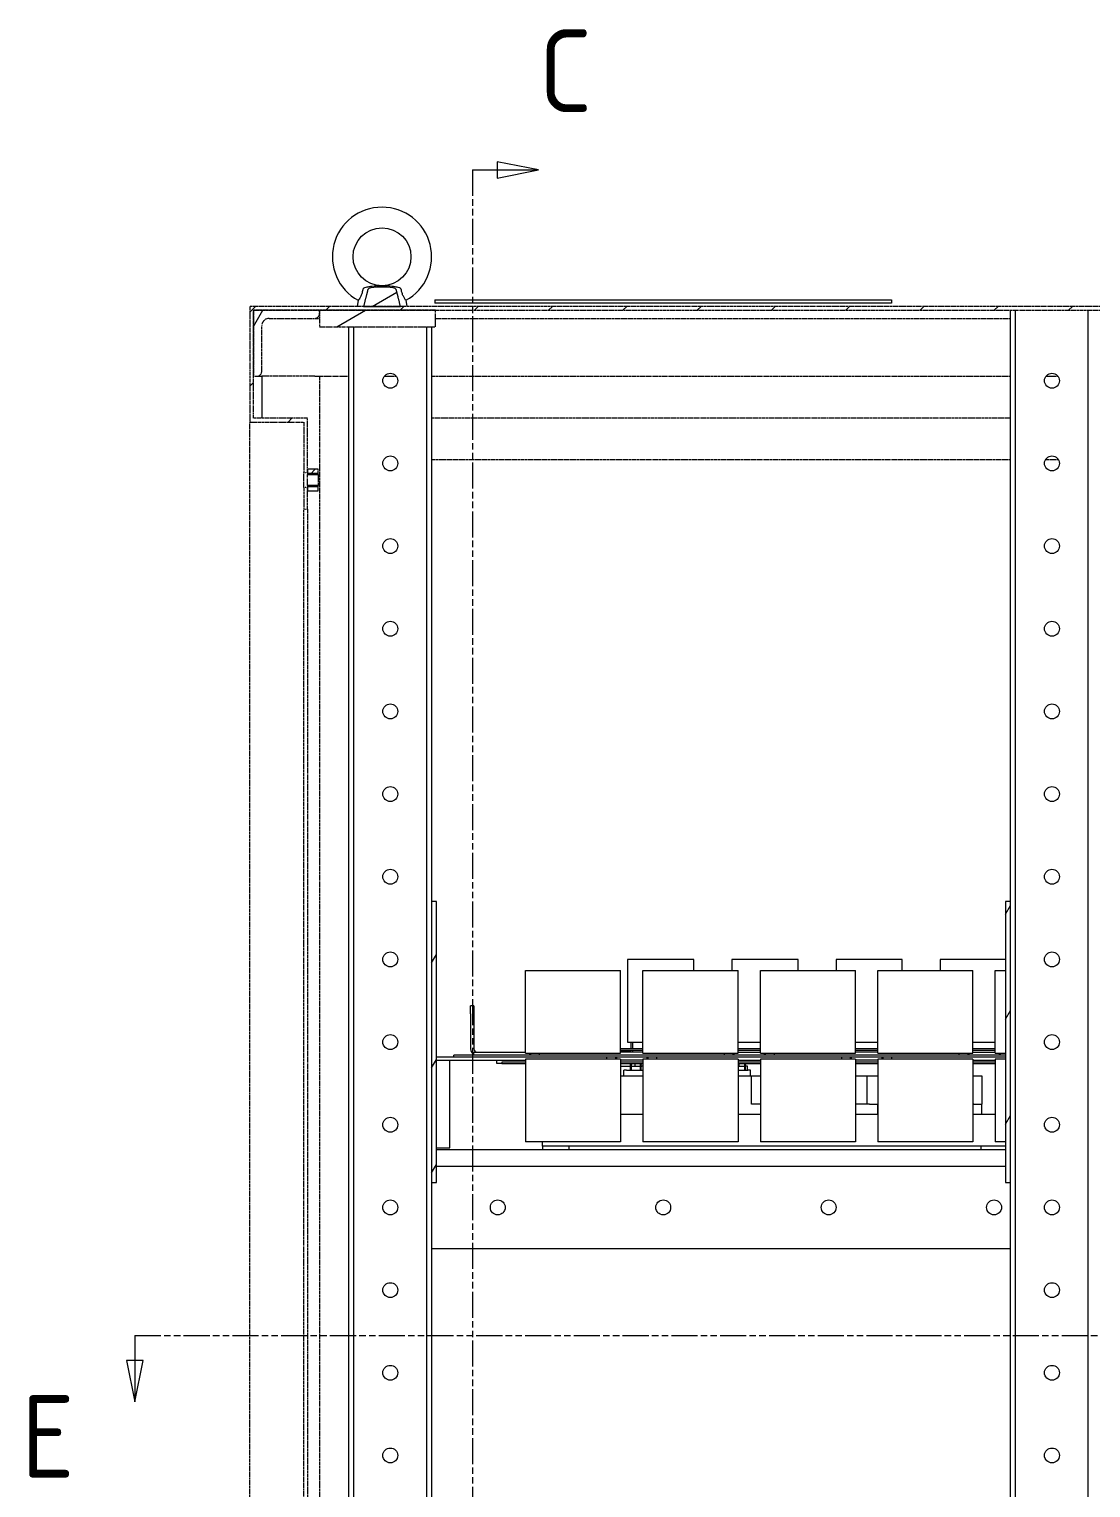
# Model space of a CAD drawing. Header units: millimetres. Extents: x 0 to 8410, y 0 to 5940.
# Drawn here: x 3074 to 3715, y 2316 to 3198 of the extents above; entities that cross this region are included whole.
import ezdxf

# ---------------------------------------------------------------- set-up
doc = ezdxf.new("R2010")
doc.units = ezdxf.units.MM
doc.header["$LTSCALE"] = 10
doc.linetypes.add('CHAIN', pattern=[0.3543, 0.2362, -0.0295, 0.0591, -0.0295])
doc.linetypes.add('DOUBLE_DASH_CHAIN', pattern=[1.2403, 0.6614, -0.0827, 0.1654, -0.0827, 0.1654, -0.0827])
doc.layers.add('가시적인 것(ISO)', color=3, linetype='Continuous', lineweight=5, true_color=0x00ff00)
doc.layers.add('참조(ISO)', color=6, linetype='DOUBLE_DASH_CHAIN', lineweight=5, true_color=0xff00ff)
doc.layers.add('단면선(ISO)', color=7, linetype='CHAIN', lineweight=5)
doc.layers.add('해치(ISO)', color=7, linetype='Continuous', lineweight=5)
doc.styles.add('부품번호텍스트_PSTEK_POSCO', font='isocp.shx')
pattern_1 = [(45, (0, 0), (-22.45064, 22.45064), [])]
pattern_2 = [(60, (0, 0), (-27.4963, 15.87501), [])]
pattern_3 = [(30, (0, 0), (-15.87501, 27.4963), [])]

# ---------------------------------------------------------------- blocks, each defined once
blk = doc.blocks.new('2dTransSection2')
at = {"layer": '단면선(ISO)', "linetype": 'Continuous'}
for p, q in [((338.16, 311.332), (335.66, 311.832)), ((335.66, 311.832), (335.66, 310.832)), ((334.16, 311.332), (334.16, 311.172)), ((334.16, 311.332), (335.66, 311.332)), ((335.66, 311.332), (338.16, 311.332)), ((335.66, 310.832), (338.16, 311.332))]:
    blk.add_line(p, q, dxfattribs=at)
at = {"layer": '단면선(ISO)', "linetype": 'DOUBLE_DASH_CHAIN', "ltscale": 0.237841}
blk.add_line((334.16, 311.332), (334.16, 71.931), dxfattribs=at)
at = {"layer": '단면선(ISO)', "linetype": 'Continuous', "flags": 128}
blk.add_lwpolyline([(335.66, 310.832), (338.16, 311.332), (335.66, 311.832), (335.66, 310.832)], dxfattribs=at)
at = {"layer": '단면선(ISO)'}
blk.add_solid([(335.66, 310.832), (338.16, 311.332), (335.66, 311.832), (335.66, 310.832)], dxfattribs=at)
at = {"layer": '단면선(ISO)', "insert": (338.18, 314.832), "char_height": 5, "attachment_point": 7, "style": '부품번호텍스트_PSTEK_POSCO'}
blk.add_mtext('C', dxfattribs=at)
blk = doc.blocks.new('2dTransSection4')
at = {"layer": '단면선(ISO)', "linetype": 'DOUBLE_DASH_CHAIN', "ltscale": 0.237754}
blk.add_line((313.759, 240.831), (458.708, 240.831), dxfattribs=at)
at = {"layer": '단면선(ISO)', "linetype": 'Continuous'}
for p, q in [((313.759, 240.831), (313.919, 240.831)), ((313.759, 240.831), (313.759, 239.331)), ((458.548, 240.831), (458.708, 240.831)), ((458.708, 240.831), (458.708, 239.331)), ((313.259, 239.331), (313.759, 236.831)), ((314.259, 239.331), (313.259, 239.331)), ((313.759, 239.331), (313.759, 236.831)), ((313.759, 236.831), (314.259, 239.331)), ((458.208, 239.331), (458.708, 236.831)), ((459.208, 239.331), (458.208, 239.331)), ((458.708, 239.331), (458.708, 236.831)), ((458.708, 236.831), (459.208, 239.331))]:
    blk.add_line(p, q, dxfattribs=at)
at = {"layer": '단면선(ISO)', "linetype": 'Continuous', "flags": 128}
for points in [[(313.259, 239.331), (313.759, 236.831), (314.259, 239.331), (313.259, 239.331)], [(458.208, 239.331), (458.708, 236.831), (459.208, 239.331), (458.208, 239.331)]]:
    blk.add_lwpolyline(points, dxfattribs=at)
at = {"layer": '단면선(ISO)'}
for points in [[(313.259, 239.331), (313.759, 236.831), (314.259, 239.331), (313.259, 239.331)], [(458.208, 239.331), (458.708, 236.831), (459.208, 239.331), (458.208, 239.331)]]:
    blk.add_solid(points, dxfattribs=at)
at = {"layer": '단면선(ISO)', "char_height": 5, "attachment_point": 7, "style": '부품번호텍스트_PSTEK_POSCO'}
for insert in [(306.888, 232.224), (462.728, 232.224)]:
    blk.add_mtext('E', dxfattribs=dict(at, insert=insert))

msp = doc.modelspace()

# ---------------------------------------------------------------- hatches: boundary and pattern name
at = {"layer": '해치(ISO)'}
h = msp.add_hatch(dxfattribs=at)
h.set_pattern_fill('ANSI31', color=256, scale=254, angle=-14.99998, style=0)
h.set_pattern_definition(pattern_3)
edge = h.paths.add_edge_path()
edge.add_ellipse((3286.99, 2985.72), major_axis=(6.55, 56.34), ratio=1, start_angle=0, end_angle=13.25489)
edge.add_spline(control_points=[(3280.44, 3042.06), (3280.19, 3042.03), (3279.94, 3041.98), (3279.44, 3041.83), (3279.13, 3041.68), (3278.73, 3041.38), (3278.56, 3041.19), (3278.43, 3040.94), (3278.4, 3040.86), (3278.38, 3040.78)], knot_values=[1.478915, 1.478915, 1.478915, 1.478915, 1.549105, 1.549105, 1.635363, 1.635363, 1.698232, 1.698232, 1.721791, 1.721791, 1.721791, 1.721791], degree=3, periodic=0)
edge.add_spline(control_points=[(3278.38, 3040.78), (3277.2, 3036.44), (3275.87, 3030.83)], knot_values=[0.000062, 0.000062, 0.000062, 1.026112, 1.026112, 1.026112], weights=[1, 1.003972, 1], degree=2, periodic=0)
edge.add_line((3275.87, 3030.83), (3298.12, 3030.83))
edge.add_spline(control_points=[(3298.12, 3030.83), (3296.78, 3036.44), (3295.61, 3040.78)], knot_values=[0, 0, 0, 1.02605, 1.02605, 1.02605], weights=[1, 1.003972, 1], degree=2, periodic=0)
edge.add_spline(control_points=[(3295.61, 3040.78), (3295.58, 3040.86), (3295.55, 3040.94), (3295.42, 3041.19), (3295.25, 3041.38), (3294.86, 3041.68), (3294.54, 3041.83), (3294.04, 3041.98), (3293.79, 3042.03), (3293.54, 3042.06)], knot_values=[0.026551, 0.026551, 0.026551, 0.026551, 0.05011, 0.05011, 0.112979, 0.112979, 0.199237, 0.199237, 0.269427, 0.269427, 0.269427, 0.269427], degree=3, periodic=0)
h = msp.add_hatch(dxfattribs=at)
h.set_pattern_fill('ANSI31', color=256, scale=254, style=0)
h.set_pattern_definition(pattern_1)
h.paths.add_polyline_path([(3239.69, 2140.83), (3239.69, 2130.33), (3241.99, 2130.33), (3241.99, 2132.33), (3241.99, 2140.83)])
h.paths.add_polyline_path([(3239.69, 2121.33), (3239.69, 2110.83), (3241.99, 2110.83), (3241.99, 2119.33), (3241.99, 2121.33)])
h.paths.add_polyline_path([(3241.99, 1340.83), (3239.69, 1340.83), (3239.69, 1330.33), (3241.99, 1330.33), (3241.99, 1332.33)])
h.paths.add_polyline_path([(3239.69, 1310.83), (3241.99, 1310.83), (3241.99, 1319.33), (3241.99, 1321.33), (3239.69, 1321.33)])
h.paths.add_polyline_path([(4471.99, 2140.83), (4471.99, 2132.33), (4471.99, 2130.33), (4474.29, 2130.33), (4474.29, 2140.83)])
h.paths.add_polyline_path([(4471.99, 2121.33), (4471.99, 2119.33), (4471.99, 2110.83), (4474.29, 2110.83), (4474.29, 2121.33)])
h.paths.add_polyline_path([(4471.99, 2908.13), (4474.29, 2908.13), (4474.29, 2921.33), (4471.99, 2921.33), (4471.99, 2919.33)])
h.paths.add_polyline_path([(3239.69, 2908.13), (3241.99, 2908.13), (3241.99, 2919.33), (3241.99, 2921.33), (3239.69, 2921.33)])
h.paths.add_polyline_path([(3241.99, 2963.13), (3209.29, 2963.13), (3209.29, 2988.53), (3209.29, 3028.53), (3249.29, 3028.53), (3319.29, 3028.53), (4394.69, 3028.53), (4464.69, 3028.53), (4504.69, 3028.53), (4504.69, 2988.53), (4504.69, 2963.13), (4471.99, 2963.13), (4471.99, 2932.33), (4471.99, 2930.33), (4474.29, 2930.33), (4474.29, 2960.83), (4506.99, 2960.83), (4506.99, 3030.83), (4438.12, 3030.83), (4415.87, 3030.83), (3298.12, 3030.83), (3275.87, 3030.83), (3206.99, 3030.83), (3206.99, 2960.83), (3239.69, 2960.83), (3239.69, 2930.33), (3241.99, 2930.33), (3241.99, 2932.33)])
h.paths.add_polyline_path([(3206.99, 930.83), (3486.99, 930.83), (4226.99, 930.83), (4506.99, 930.83), (4506.99, 1160.83), (4474.29, 1160.83), (4474.29, 1183.53), (4471.99, 1183.53), (4471.99, 1158.53), (4504.69, 1158.53), (4504.69, 976.73), (4504.69, 939.53), (4504.69, 933.13), (4498.29, 933.13), (4461.09, 933.13), (4454.69, 933.13), (3259.29, 933.13), (3252.89, 933.13), (3215.69, 933.13), (3209.29, 933.13), (3209.29, 939.53), (3209.29, 976.73), (3209.29, 998.53), (3241.99, 998.53), (3241.99, 1023.53), (3239.69, 1023.53), (3239.69, 1000.83), (3206.99, 1000.83)])
h = msp.add_hatch(dxfattribs=at)
h.set_pattern_fill('ANSI31', color=256, scale=254, angle=14.99998, style=0)
h.set_pattern_definition(pattern_2)
edge = h.paths.add_edge_path()
edge.add_line((4504.69, 2988.53), (4504.69, 3028.53))
edge.add_line((4504.69, 3028.53), (4464.69, 3028.53))
edge.add_line((4464.69, 3028.53), (4464.69, 3026.53))
edge.add_ellipse((4467.69, 3026.53), major_axis=(-3, 0), ratio=1, start_angle=0, end_angle=90)
edge.add_line((4467.69, 3023.53), (4495.19, 3023.53))
edge.add_ellipse((4495.19, 3019.03), major_axis=(0, 4.5), ratio=1, start_angle=270, end_angle=360, ccw=False)
edge.add_line((4499.69, 3019.03), (4499.69, 2991.53))
edge.add_ellipse((4502.69, 2991.53), major_axis=(-3, 0), ratio=1, start_angle=0, end_angle=90)
edge.add_line((4502.69, 2988.53), (4504.69, 2988.53))
edge = h.paths.add_edge_path()
edge.add_line((3209.29, 2988.53), (3211.29, 2988.53))
edge.add_ellipse((3211.29, 2991.53), major_axis=(0, -3), ratio=1, start_angle=0, end_angle=90)
edge.add_line((3214.29, 2991.53), (3214.29, 3019.03))
edge.add_ellipse((3218.79, 3019.03), major_axis=(-4.5, 0), ratio=1, start_angle=270, end_angle=360, ccw=False)
edge.add_line((3218.79, 3023.53), (3246.29, 3023.53))
edge.add_ellipse((3246.29, 3026.53), major_axis=(0, -3), ratio=1, start_angle=0, end_angle=90)
edge.add_line((3249.29, 3026.53), (3249.29, 3028.53))
edge.add_line((3249.29, 3028.53), (3209.29, 3028.53))
edge.add_line((3209.29, 3028.53), (3209.29, 2988.53))
h = msp.add_hatch(dxfattribs=at)
h.set_pattern_fill('ANSI31', color=256, scale=254, angle=-14.99998, style=0)
h.set_pattern_definition(pattern_3)
h.paths.add_polyline_path([(3249.29, 3018.53), (3319.29, 3018.53), (3319.29, 3028.53), (3249.29, 3028.53), (3249.29, 3026.53)])
h.paths.add_polyline_path([(4464.69, 3018.53), (4464.69, 3026.53), (4464.69, 3028.53), (4394.69, 3028.53), (4394.69, 3018.53)])
h = msp.add_hatch(dxfattribs=at)
h.set_pattern_fill('ANSI31', color=256, scale=254, style=0)
h.set_pattern_definition(pattern_1)
h.paths.add_polyline_path([(3241.99, 2932.33), (3241.99, 2930.33), (3241.99, 2929.15), (3248.49, 2929.15), (3248.49, 2932.33)])
h.paths.add_polyline_path([(3241.99, 2922.51), (3241.99, 2921.33), (3241.99, 2919.33), (3248.49, 2919.33), (3248.49, 2922.51)])
h.paths.add_polyline_path([(3241.99, 2119.33), (3248.49, 2119.33), (3248.49, 2122.51), (3241.99, 2122.51), (3241.99, 2121.33)])
h.paths.add_polyline_path([(3248.49, 2132.33), (3241.99, 2132.33), (3241.99, 2130.33), (3241.99, 2129.15), (3248.49, 2129.15)])
h.paths.add_polyline_path([(3241.99, 1319.33), (3248.49, 1319.33), (3248.49, 1322.51), (3241.99, 1322.51), (3241.99, 1321.33)])
h.paths.add_polyline_path([(3248.49, 1332.33), (3241.99, 1332.33), (3241.99, 1330.33), (3241.99, 1329.15), (3248.49, 1329.15)])
h = msp.add_hatch(dxfattribs=at)
h.set_pattern_fill('ANSI31', color=256, scale=254, angle=14.99998, style=0)
h.set_pattern_definition(pattern_2)
h.paths.add_polyline_path([(3666.99, 2670.83), (3663.99, 2670.83), (3663.99, 2500.83), (3666.99, 2500.83)])
h.paths.add_polyline_path([(3319.99, 2670.83), (3316.99, 2670.83), (3316.99, 2500.83), (3319.99, 2500.83)])

# ---------------------------------------------------------------- linework, layer by layer
at = {"layer": '가시적인 것(ISO)'}
for p, q in [((3272.64, 3034.49), (3271.99, 3030.83)), ((3275.87, 3030.83), (3298.12, 3030.83)), ((3301.35, 3034.49), (3301.99, 3030.83)), ((3318.99, 3034.83), (3594.99, 3034.83)), ((3318.99, 3034.83), (3318.99, 3032.83)), ((3594.99, 3032.83), (3318.99, 3032.83)), ((3594.99, 3034.83), (3594.99, 3032.83)), ((3666.99, 2670.83), (3666.99, 3028.53)), ((3669.99, 943.13), (3669.99, 3028.53)), ((3713.99, 943.13), (3713.99, 3028.53)), ((3266.99, 943.13), (3266.99, 3018.53)), ((3269.99, 943.13), (3269.99, 3018.53)), ((3313.99, 943.13), (3313.99, 3018.53)), ((3316.99, 3018.53), (3316.99, 2670.83)), ((3319.99, 2670.83), (3316.99, 2670.83)), ((3316.99, 2670.83), (3316.99, 2500.83)), ((3319.99, 2500.83), (3319.99, 2670.83)), ((3666.99, 2670.83), (3663.99, 2670.83)), ((3663.99, 2670.83), (3663.99, 2500.83)), ((3666.99, 2500.83), (3666.99, 2670.83)), ((3373.74, 2629.13), (3431.24, 2629.13)), ((3373.74, 2579.13), (3373.74, 2629.13)), ((3431.24, 2579.13), (3431.24, 2629.13)), ((3475.49, 2635.83), (3435.49, 2635.83)), ((3435.49, 2635.83), (3435.49, 2585.83)), ((3444.74, 2629.13), (3502.24, 2629.13)), ((3444.74, 2579.13), (3444.74, 2629.13)), ((3475.49, 2629.13), (3475.49, 2635.83)), ((3538.49, 2635.83), (3498.49, 2635.83)), ((3498.49, 2635.83), (3498.49, 2629.13)), ((3502.24, 2579.13), (3502.24, 2629.13)), ((3515.74, 2629.13), (3573.24, 2629.13)), ((3515.74, 2579.13), (3515.74, 2629.13)), ((3538.49, 2629.13), (3538.49, 2635.83)), ((3601.49, 2635.83), (3561.49, 2635.83)), ((3561.49, 2635.83), (3561.49, 2629.13)), ((3573.24, 2579.13), (3573.24, 2629.13)), ((3586.74, 2629.13), (3644.24, 2629.13)), ((3586.74, 2579.13), (3586.74, 2629.13)), ((3601.49, 2629.13), (3601.49, 2635.83)), ((3663.99, 2635.83), (3624.49, 2635.83)), ((3624.49, 2635.83), (3624.49, 2629.13)), ((3644.24, 2579.13), (3644.24, 2629.13)), ((3657.74, 2629.13), (3663.99, 2629.13)), ((3657.74, 2579.13), (3657.74, 2629.13)), ((3340.49, 2602.83), (3340.49, 2607.83)), ((3342.49, 2607.83), (3340.49, 2607.83)), ((3340.49, 2602.83), (3340.49, 2581.83)), ((3342.49, 2607.83), (3342.49, 2602.83)), ((3342.49, 2602.83), (3342.49, 2581.83)), ((3435.49, 2585.83), (3444.74, 2585.83)), ((3437.69, 2581.83), (3437.69, 2585.83)), ((3438.49, 2585.83), (3438.49, 2581.83)), ((3502.24, 2585.83), (3515.74, 2585.83)), ((3573.24, 2585.83), (3586.74, 2585.83)), ((3644.24, 2585.83), (3657.74, 2585.83)), ((3319.99, 2576.83), (3330.49, 2576.83)), ((3330.49, 2576.83), (3330.49, 2577.83)), ((3663.99, 2577.83), (3330.49, 2577.83)), ((3330.49, 2576.83), (3663.99, 2576.83)), ((3342.49, 2577.83), (3342.49, 2579.83)), ((3342.49, 2579.83), (3373.74, 2579.83)), ((3373.74, 2579.13), (3431.24, 2579.13)), ((3376.09, 2579.13), (3376.09, 2577.83)), ((3376.89, 2577.83), (3376.89, 2579.13)), ((3381.99, 2579.13), (3381.99, 2577.83)), ((3422.99, 2575.53), (3422.99, 2576.83)), ((3428.09, 2576.83), (3428.09, 2575.53)), ((3428.89, 2575.53), (3428.89, 2576.83)), ((3444.74, 2581.83), (3431.24, 2581.83)), ((3431.24, 2581.03), (3444.74, 2581.03)), ((3431.24, 2580.63), (3437.69, 2580.63)), ((3444.74, 2579.83), (3431.24, 2579.83)), ((3437.69, 2580.63), (3437.69, 2581.03)), ((3438.49, 2581.03), (3438.49, 2579.83)), ((3444.74, 2579.13), (3502.24, 2579.13)), ((3447.09, 2576.83), (3447.09, 2575.53)), ((3447.09, 2576.83), (3447.09, 2575.53)), ((3447.89, 2575.53), (3447.89, 2576.83)), ((3447.89, 2575.53), (3447.89, 2576.83)), ((3452.99, 2576.83), (3452.99, 2575.53)), ((3493.99, 2577.83), (3493.99, 2579.13)), ((3499.09, 2579.13), (3499.09, 2577.83)), ((3499.09, 2579.13), (3499.09, 2577.83)), ((3499.89, 2577.83), (3499.89, 2579.13)), ((3499.89, 2577.83), (3499.89, 2579.13)), ((3515.74, 2581.83), (3502.24, 2581.83)), ((3502.24, 2581.03), (3515.74, 2581.03)), ((3502.24, 2579.83), (3515.74, 2579.83)), ((3515.74, 2579.13), (3573.24, 2579.13)), ((3518.09, 2579.13), (3518.09, 2577.83)), ((3518.89, 2577.83), (3518.89, 2579.13)), ((3523.99, 2579.13), (3523.99, 2577.83)), ((3564.99, 2575.53), (3564.99, 2576.83)), ((3570.09, 2576.83), (3570.09, 2575.53)), ((3570.89, 2575.53), (3570.89, 2576.83)), ((3586.74, 2581.83), (3573.24, 2581.83)), ((3573.24, 2581.03), (3586.74, 2581.03)), ((3586.74, 2579.83), (3573.24, 2579.83)), ((3586.74, 2579.13), (3644.24, 2579.13)), ((3589.09, 2576.83), (3589.09, 2575.53)), ((3589.09, 2576.83), (3589.09, 2575.53)), ((3589.89, 2575.53), (3589.89, 2576.83)), ((3589.89, 2575.53), (3589.89, 2576.83)), ((3594.99, 2576.83), (3594.99, 2575.53)), ((3635.99, 2577.83), (3635.99, 2579.13)), ((3641.09, 2579.13), (3641.09, 2577.83)), ((3641.09, 2579.13), (3641.09, 2577.83)), ((3641.89, 2577.83), (3641.89, 2579.13)), ((3641.89, 2577.83), (3641.89, 2579.13)), ((3657.74, 2581.83), (3644.24, 2581.83)), ((3644.24, 2581.03), (3657.74, 2581.03)), ((3644.24, 2579.83), (3657.74, 2579.83)), ((3657.74, 2579.13), (3663.99, 2579.13)), ((3660.09, 2579.13), (3660.09, 2577.83)), ((3660.89, 2577.83), (3660.89, 2579.13)), ((3319.99, 2574.83), (3373.74, 2574.83)), ((3327.99, 2521.83), (3327.99, 2574.83)), ((3356.49, 2572.83), (3356.49, 2574.83)), ((3359.49, 2572.83), (3356.49, 2572.83)), ((3373.74, 2573.63), (3359.49, 2573.63)), ((3359.49, 2573.63), (3359.49, 2572.83)), ((3359.49, 2572.83), (3373.74, 2572.83)), ((3373.74, 2575.53), (3373.74, 2525.53)), ((3431.24, 2575.53), (3373.74, 2575.53)), ((3431.24, 2575.53), (3431.24, 2525.53)), ((3444.74, 2574.83), (3431.24, 2574.83)), ((3444.74, 2573.63), (3431.24, 2573.63)), ((3431.24, 2572.83), (3444.74, 2572.83)), ((3431.24, 2571.33), (3437.24, 2571.33)), ((3434.74, 2568.83), (3433.24, 2568.83)), ((3433.24, 2565.33), (3433.24, 2568.83)), ((3434.74, 2568.83), (3444.74, 2568.83)), ((3437.24, 2572.23), (3437.24, 2572.83)), ((3437.24, 2568.83), (3437.24, 2572.23)), ((3437.74, 2572.83), (3437.74, 2572.23)), ((3437.74, 2568.83), (3437.74, 2572.23)), ((3437.74, 2571.33), (3443.24, 2571.33)), ((3439.99, 2571.33), (3439.99, 2572.83)), ((3443.24, 2572.23), (3443.24, 2572.83)), ((3443.24, 2568.83), (3443.24, 2572.23)), ((3443.74, 2572.83), (3443.74, 2572.23)), ((3443.74, 2568.83), (3443.74, 2572.23)), ((3443.74, 2571.33), (3443.99, 2571.33)), ((3444.74, 2571.33), (3443.99, 2571.33)), ((3444.74, 2575.53), (3444.74, 2525.53)), ((3502.24, 2575.53), (3444.74, 2575.53)), ((3502.24, 2575.53), (3502.24, 2525.53)), ((3502.24, 2574.83), (3515.74, 2574.83)), ((3515.74, 2573.63), (3502.24, 2573.63)), ((3502.24, 2572.83), (3515.74, 2572.83)), ((3502.24, 2571.33), (3506.24, 2571.33)), ((3502.24, 2568.83), (3508.24, 2568.83)), ((3502.99, 2571.33), (3502.99, 2572.83)), ((3506.24, 2572.23), (3506.24, 2572.83)), ((3506.24, 2568.83), (3506.24, 2572.23)), ((3506.74, 2572.83), (3506.74, 2572.23)), ((3506.74, 2568.83), (3506.74, 2572.23)), ((3506.74, 2571.33), (3506.99, 2571.33)), ((3507.99, 2571.33), (3506.99, 2571.33)), ((3507.99, 2568.83), (3507.99, 2571.33)), ((3509.74, 2568.83), (3508.24, 2568.83)), ((3509.74, 2565.33), (3509.74, 2568.83)), ((3515.74, 2575.53), (3515.74, 2525.53)), ((3573.24, 2575.53), (3515.74, 2575.53)), ((3573.24, 2575.53), (3573.24, 2525.53)), ((3586.74, 2574.83), (3573.24, 2574.83)), ((3586.74, 2573.63), (3573.24, 2573.63)), ((3573.24, 2572.83), (3586.74, 2572.83)), ((3586.74, 2575.53), (3586.74, 2525.53)), ((3644.24, 2575.53), (3586.74, 2575.53)), ((3644.24, 2575.53), (3644.24, 2525.53)), ((3644.24, 2574.83), (3657.74, 2574.83)), ((3657.74, 2573.63), (3644.24, 2573.63)), ((3644.24, 2572.83), (3657.74, 2572.83)), ((3657.74, 2575.53), (3657.74, 2525.53)), ((3663.99, 2575.53), (3657.74, 2575.53)), ((3431.24, 2565.33), (3444.74, 2565.33)), ((3502.24, 2565.33), (3510.44, 2565.33)), ((3510.44, 2548.33), (3510.44, 2565.33)), ((3510.44, 2565.33), (3515.74, 2565.33)), ((3510.82, 2565.33), (3510.82, 2565.43)), ((3511.46, 2565.43), (3511.66, 2565.43)), ((3512.23, 2565.33), (3512.23, 2565.43)), ((3513.37, 2565.33), (3513.37, 2565.43)), ((3573.24, 2565.33), (3573.44, 2565.33)), ((3573.44, 2548.33), (3573.44, 2565.33)), ((3573.44, 2565.33), (3580.17, 2565.33)), ((3573.82, 2565.33), (3573.82, 2565.43)), ((3574.46, 2565.43), (3574.66, 2565.43)), ((3575.23, 2565.33), (3575.23, 2565.43)), ((3576.37, 2565.33), (3576.37, 2565.43)), ((3580.17, 2565.33), (3586.69, 2565.33)), ((3580.17, 2565.33), (3580.17, 2548.33)), ((3586.69, 2565.33), (3586.69, 2548.33)), ((3644.24, 2565.33), (3649.69, 2565.33)), ((3649.69, 2565.33), (3649.69, 2548.33)), ((3431.24, 2542.33), (3444.74, 2542.33)), ((3502.24, 2542.33), (3515.74, 2542.33)), ((3515.74, 2548.33), (3510.44, 2548.33)), ((3573.24, 2542.33), (3586.74, 2542.33)), ((3581.69, 2548.33), (3573.44, 2548.33)), ((3581.69, 2548.33), (3586.69, 2548.33)), ((3586.69, 2542.33), (3586.69, 2548.33)), ((3644.69, 2548.33), (3644.24, 2548.33)), ((3644.24, 2542.33), (3657.74, 2542.33)), ((3644.69, 2548.33), (3649.69, 2548.33)), ((3649.69, 2542.33), (3649.69, 2548.33)), ((3431.24, 2525.53), (3373.74, 2525.53)), ((3383.99, 2522.83), (3383.99, 2525.53)), ((3502.24, 2525.53), (3444.74, 2525.53)), ((3573.24, 2525.53), (3515.74, 2525.53)), ((3644.24, 2525.53), (3586.74, 2525.53)), ((3663.99, 2525.53), (3657.74, 2525.53)), ((3319.99, 2521.83), (3327.99, 2521.83)), ((3319.99, 2520.83), (3663.99, 2520.83)), ((3663.99, 2522.83), (3383.99, 2522.83)), ((3383.99, 2522.83), (3383.99, 2520.83)), ((3399.99, 2522.83), (3383.99, 2522.83)), ((3399.99, 2522.83), (3399.99, 2520.83)), ((3648.99, 2522.83), (3648.99, 2520.83)), ((3663.99, 2522.83), (3648.99, 2522.83)), ((3319.99, 2510.83), (3663.99, 2510.83)), ((3316.99, 2500.83), (3316.99, 943.13)), ((3316.99, 2500.83), (3319.99, 2500.83)), ((3663.99, 2500.83), (3666.99, 2500.83)), ((3666.99, 943.13), (3666.99, 2500.83)), ((3666.99, 2460.83), (3316.99, 2460.83))]:
    msp.add_line(p, q, dxfattribs=at)
for centre, radius in [((3286.99, 3060.83), 17.5), ((3291.99, 2985.83), 4.5), ((3691.99, 2985.83), 4.5), ((3291.99, 2935.83), 4.5), ((3691.99, 2935.83), 4.5), ((3291.99, 2885.83), 4.5), ((3691.99, 2885.83), 4.5), ((3291.99, 2835.83), 4.5), ((3691.99, 2835.83), 4.5), ((3291.99, 2785.83), 4.5), ((3691.99, 2785.83), 4.5), ((3291.99, 2735.83), 4.5), ((3691.99, 2735.83), 4.5), ((3291.99, 2685.83), 4.5), ((3691.99, 2685.83), 4.5), ((3291.99, 2635.83), 4.5), ((3691.99, 2635.83), 4.5), ((3291.99, 2585.83), 4.5), ((3691.99, 2585.83), 4.5), ((3291.99, 2535.83), 4.5), ((3691.99, 2535.83), 4.5), ((3291.99, 2485.83), 4.5), ((3356.99, 2485.83), 4.5), ((3456.99, 2485.83), 4.5), ((3556.99, 2485.83), 4.5), ((3656.99, 2485.83), 4.5), ((3691.99, 2485.83), 4.5), ((3291.99, 2435.83), 4.5), ((3691.99, 2435.83), 4.5), ((3291.99, 2385.83), 4.5), ((3691.99, 2385.83), 4.5), ((3291.99, 2335.83), 4.5), ((3691.99, 2335.83), 4.5)]:
    msp.add_circle(centre, radius, dxfattribs=at)
for centre, radius, start, end in [((3286.99, 3060.83), 30, 298.58769, 241.41231), ((3286.99, 2985.72), 56.72, 83.37255, 96.62745), ((3344.49, 2581.83), 4, 180, 240), ((3344.49, 2581.83), 2, 180, 270)]:
    msp.add_arc(centre, radius, start, end, dxfattribs=at)
for points, knots in [([(3275.3, 3040.78), (3275.18, 3039.99), (3274.99, 3039.23), (3274.5, 3037.81), (3274.23, 3037.19), (3273.66, 3036.09), (3273.39, 3035.63), (3272.93, 3034.91), (3272.76, 3034.67), (3272.65, 3034.51), (3272.64, 3034.49), (3272.64, 3034.49)], [0, 0, 0, 0, 0.238999, 0.238999, 0.466929, 0.466929, 0.703409, 0.703409, 0.948288, 0.948288, 1.053917, 1.053917, 1.053917, 1.053917]), ([(3276.5, 3042.06), (3276.44, 3042.05), (3276.39, 3042.04), (3276.17, 3041.96), (3276.01, 3041.88), (3275.75, 3041.68), (3275.65, 3041.56), (3275.49, 3041.34), (3275.44, 3041.23), (3275.35, 3041.01), (3275.32, 3040.89), (3275.3, 3040.78)], [0.2713929, 0.2713929, 0.2713929, 0.2713929, 0.2880812, 0.2880812, 0.3395909, 0.3395909, 0.3839359, 0.3839359, 0.4183335, 0.4183335, 0.4520189, 0.4520189, 0.4520189, 0.4520189]), ([(3286.99, 3043.33), (3285.8, 3043.33), (3284.5, 3043.27), (3281.82, 3043.01), (3280.44, 3042.81), (3278.32, 3042.44), (3277.42, 3042.26), (3276.5, 3042.06)], [0, 0, 0, 0, 0.438896, 0.438896, 0.877793, 0.877793, 1.145199, 1.145199, 1.145199, 1.145199]), ([(3280.44, 3042.06), (3280.19, 3042.03), (3279.94, 3041.98), (3279.44, 3041.83), (3279.13, 3041.68), (3278.73, 3041.38), (3278.56, 3041.19), (3278.43, 3040.94), (3278.4, 3040.86), (3278.38, 3040.78)], [1.4789153, 1.4789153, 1.4789153, 1.4789153, 1.5491052, 1.5491052, 1.6353632, 1.6353632, 1.6982322, 1.6982322, 1.7217906, 1.7217906, 1.7217906, 1.7217906]), ([(3297.48, 3042.06), (3296.56, 3042.26), (3295.66, 3042.44), (3293.54, 3042.81), (3292.16, 3043.01), (3289.48, 3043.27), (3288.18, 3043.33), (3286.99, 3043.33)], [3.824192, 3.824192, 3.824192, 3.824192, 4.091598, 4.091598, 4.530494, 4.530494, 4.96939, 4.96939, 4.96939, 4.96939]), ([(3295.61, 3040.78), (3295.58, 3040.86), (3295.55, 3040.94), (3295.42, 3041.19), (3295.25, 3041.38), (3294.86, 3041.68), (3294.54, 3041.83), (3294.04, 3041.98), (3293.79, 3042.03), (3293.54, 3042.06)], [0.0265515, 0.0265515, 0.0265515, 0.0265515, 0.0501099, 0.0501099, 0.1129789, 0.1129789, 0.1992369, 0.1992369, 0.2694268, 0.2694268, 0.2694268, 0.2694268]), ([(3298.68, 3040.78), (3298.66, 3040.94), (3298.6, 3041.1), (3298.46, 3041.39), (3298.37, 3041.51), (3298.16, 3041.74), (3298.03, 3041.84), (3297.76, 3041.98), (3297.63, 3042.03), (3297.48, 3042.06)], [0, 0, 0, 0, 0.050302, 0.050302, 0.0967636, 0.0967636, 0.1466768, 0.1466768, 0.1919853, 0.1919853, 0.1919853, 0.1919853]), ([(3301.35, 3034.49), (3301.35, 3034.49), (3301.32, 3034.53), (3301.16, 3034.76), (3300.97, 3035.03), (3300.48, 3035.82), (3300.18, 3036.32), (3299.61, 3037.52), (3299.33, 3038.19), (3298.92, 3039.52), (3298.78, 3040.14), (3298.68, 3040.78)], [1.053917, 1.053917, 1.053917, 1.053917, 1.19194, 1.19194, 1.435841, 1.435841, 1.680633, 1.680633, 1.91384, 1.91384, 2.107394, 2.107394, 2.107394, 2.107394])]:
    msp.add_open_spline(points, degree=3, knots=knots, dxfattribs=at)
for points, weights in [([(3278.38, 3040.78), (3277.2, 3036.44), (3275.87, 3030.83)], [1.00000048289, 1.00397198585, 1]), ([(3298.12, 3030.83), (3296.78, 3036.44), (3295.61, 3040.78)], [1, 1.00397198585, 1.00000048289])]:
    msp.add_rational_spline(points, weights, degree=2, dxfattribs=at)
for points in [[(3510.82, 2565.43), (3510.88, 2565.43), (3510.96, 2565.43)], [(3510.96, 2565.43), (3511.14, 2565.43), (3511.46, 2565.43)], [(3511.66, 2565.43), (3511.86, 2565.43), (3512.16, 2565.43), (3512.23, 2565.43)], [(3512.23, 2565.43), (3512.38, 2565.43), (3512.79, 2565.43)], [(3512.79, 2565.43), (3513.05, 2565.43), (3513.24, 2565.43), (3513.37, 2565.43)], [(3573.82, 2565.43), (3573.88, 2565.43), (3573.96, 2565.43)], [(3573.96, 2565.43), (3574.14, 2565.43), (3574.46, 2565.43)], [(3574.66, 2565.43), (3574.86, 2565.43), (3575.16, 2565.43), (3575.23, 2565.43)], [(3575.23, 2565.43), (3575.38, 2565.43), (3575.79, 2565.43)], [(3575.79, 2565.43), (3576.05, 2565.43), (3576.24, 2565.43), (3576.37, 2565.43)]]:
    msp.add_open_spline(points, degree=2, dxfattribs=at)
at = {"layer": '참조(ISO)', "ltscale": 0.362676}
msp.add_line((4506.99, 3030.83), (3206.99, 3030.83), dxfattribs=at)
at = {"layer": '참조(ISO)', "ltscale": 0.352737}
for p, q in [((3206.99, 3030.83), (3206.99, 2960.83)), ((3319.29, 3028.53), (3249.29, 3028.53)), ((3249.29, 3018.53), (3319.29, 3018.53))]:
    msp.add_line(p, q, dxfattribs=at)
at = {"layer": '참조(ISO)', "ltscale": 0.351528}
msp.add_line((3209.29, 2963.13), (3209.29, 3028.53), dxfattribs=at)
at = {"layer": '참조(ISO)', "ltscale": 0.362647}
msp.add_line((3209.29, 3028.53), (4504.69, 3028.53), dxfattribs=at)
at = {"layer": '참조(ISO)', "ltscale": 0.358336}
for p, q in [((3249.29, 3028.53), (3209.29, 3028.53)), ((3209.29, 3028.53), (3209.29, 2988.53))]:
    msp.add_line(p, q, dxfattribs=at)
at = {"layer": '참조(ISO)', "ltscale": 0.063385}
for p, q in [((3249.29, 3026.53), (3249.29, 3028.53)), ((3209.29, 2988.53), (3211.29, 2988.53))]:
    msp.add_line(p, q, dxfattribs=at)
at = {"layer": '참조(ISO)', "ltscale": 0.403128}
for p, q in [((3249.29, 3028.53), (3249.29, 3018.53)), ((3319.29, 3018.53), (3319.29, 3028.53))]:
    msp.add_line(p, q, dxfattribs=at)
at = {"layer": '참조(ISO)', "ltscale": 0.369534}
for p, q in [((3214.29, 2991.53), (3214.29, 3019.03)), ((3218.79, 3023.53), (3246.29, 3023.53)), ((3246.29, 2988.53), (3218.79, 2988.53))]:
    msp.add_line(p, q, dxfattribs=at)
at = {"layer": '참조(ISO)', "ltscale": 0.095127}
msp.add_line((3246.29, 3023.53), (3249.29, 3023.53), dxfattribs=at)
at = {"layer": '참조(ISO)', "ltscale": 0.364072}
msp.add_line((3319.29, 3023.53), (3666.99, 3023.53), dxfattribs=at)
at = {"layer": '참조(ISO)', "ltscale": 0.149482}
for p, q in [((3211.29, 2988.53), (3214.29, 2988.53)), ((3246.29, 2988.53), (3249.29, 2988.53))]:
    msp.add_line(p, q, dxfattribs=at)
at = {"layer": '참조(ISO)', "ltscale": 0.341315}
msp.add_line((3214.29, 2988.53), (3214.29, 2963.13), dxfattribs=at)
at = {"layer": '참조(ISO)', "ltscale": 0.284955}
msp.add_line((3218.79, 2988.53), (3214.29, 2988.53), dxfattribs=at)
at = {"layer": '참조(ISO)', "ltscale": 0.356769}
msp.add_line((3249.29, 2988.53), (3266.99, 2988.53), dxfattribs=at)
at = {"layer": '참조(ISO)', "ltscale": 0.362526}
msp.add_line((3249.29, 2988.53), (3249.29, 983.13), dxfattribs=at)
at = {"layer": '참조(ISO)', "ltscale": 0.290252}
for p, q in [((3288.39, 2988.53), (3295.59, 2988.53)), ((3688.39, 2988.53), (3695.59, 2988.53))]:
    msp.add_line(p, q, dxfattribs=at)
at = {"layer": '참조(ISO)', "ltscale": 0.361782}
for p, q in [((3316.99, 2988.53), (3666.99, 2988.53)), ((3666.99, 2963.13), (3316.99, 2963.13)), ((3316.99, 2938.13), (3666.99, 2938.13))]:
    msp.add_line(p, q, dxfattribs=at)
at = {"layer": '참조(ISO)', "ltscale": 0.376637}
for p, q in [((3206.99, 2960.83), (3239.69, 2960.83)), ((3241.99, 2963.13), (3209.29, 2963.13))]:
    msp.add_line(p, q, dxfattribs=at)
at = {"layer": '참조(ISO)', "ltscale": 0.362446}
msp.add_line((3206.99, 1000.83), (3206.99, 2960.83), dxfattribs=at)
at = {"layer": '참조(ISO)', "ltscale": 0.351302}
msp.add_line((3239.69, 2960.83), (3239.69, 2930.33), dxfattribs=at)
at = {"layer": '참조(ISO)', "ltscale": 0.377794}
msp.add_line((3241.99, 2930.33), (3241.99, 2963.13), dxfattribs=at)
at = {"layer": '참조(ISO)', "ltscale": 0.311845}
msp.add_line((3688.12, 2938.13), (3695.86, 2938.13), dxfattribs=at)
at = {"layer": '참조(ISO)', "ltscale": 0.072907}
for p, q in [((3239.69, 2930.33), (3241.99, 2930.33)), ((3241.99, 2921.33), (3239.69, 2921.33)), ((3239.69, 2908.13), (3241.99, 2908.13))]:
    msp.add_line(p, q, dxfattribs=at)
at = {"layer": '참조(ISO)', "ltscale": 0.376652}
msp.add_line((3239.69, 2921.33), (3239.69, 2930.33), dxfattribs=at)
at = {"layer": '참조(ISO)', "ltscale": 0.100748}
for p, q in [((3241.99, 2932.33), (3241.99, 2929.15)), ((3248.49, 2929.15), (3248.49, 2932.33)), ((3241.99, 2922.51), (3241.99, 2919.33)), ((3248.49, 2919.33), (3248.49, 2922.51))]:
    msp.add_line(p, q, dxfattribs=at)
at = {"layer": '참조(ISO)', "ltscale": 0.206225}
for p, q in [((3248.49, 2932.33), (3241.99, 2932.33)), ((3248.49, 2929.83), (3241.99, 2929.83)), ((3241.99, 2929.15), (3248.49, 2929.15)), ((3248.49, 2922.51), (3241.99, 2922.51)), ((3241.99, 2921.83), (3248.49, 2921.83)), ((3241.99, 2919.33), (3248.49, 2919.33))]:
    msp.add_line(p, q, dxfattribs=at)
at = {"layer": '참조(ISO)', "ltscale": 0.415978}
for p, q in [((3241.99, 2922.51), (3241.99, 2929.15)), ((3248.49, 2929.15), (3248.49, 2922.51))]:
    msp.add_line(p, q, dxfattribs=at)
at = {"layer": '참조(ISO)', "ltscale": 0.354764}
for p, q in [((3239.69, 2921.33), (3239.69, 2908.13)), ((3241.99, 2908.13), (3241.99, 2921.33))]:
    msp.add_line(p, q, dxfattribs=at)
at = {"layer": '참조(ISO)', "ltscale": 0.361778}
for p, q in [((3239.69, 2140.83), (3239.69, 2908.13)), ((3241.99, 2908.13), (3241.99, 2140.83))]:
    msp.add_line(p, q, dxfattribs=at)
at = {"layer": '참조(ISO)', "ltscale": 0.149482}
for centre in [(3246.29, 3026.53), (3211.29, 2991.53)]:
    msp.add_arc(centre, 3, 270, 0, dxfattribs=at)
at = {"layer": '참조(ISO)', "ltscale": 0.284955}
msp.add_arc((3218.79, 3019.03), 4.5, 90, 180, dxfattribs=at)

# ---------------------------------------------------------------- block references
at = {"layer": '단면선(ISO)', "xscale": 10, "yscale": 10, "zscale": 10}
for name in ['2dTransSection2', '2dTransSection4']:
    msp.add_blockref(name, (0, 0), dxfattribs=at)

doc.saveas('drawing.dxf')
